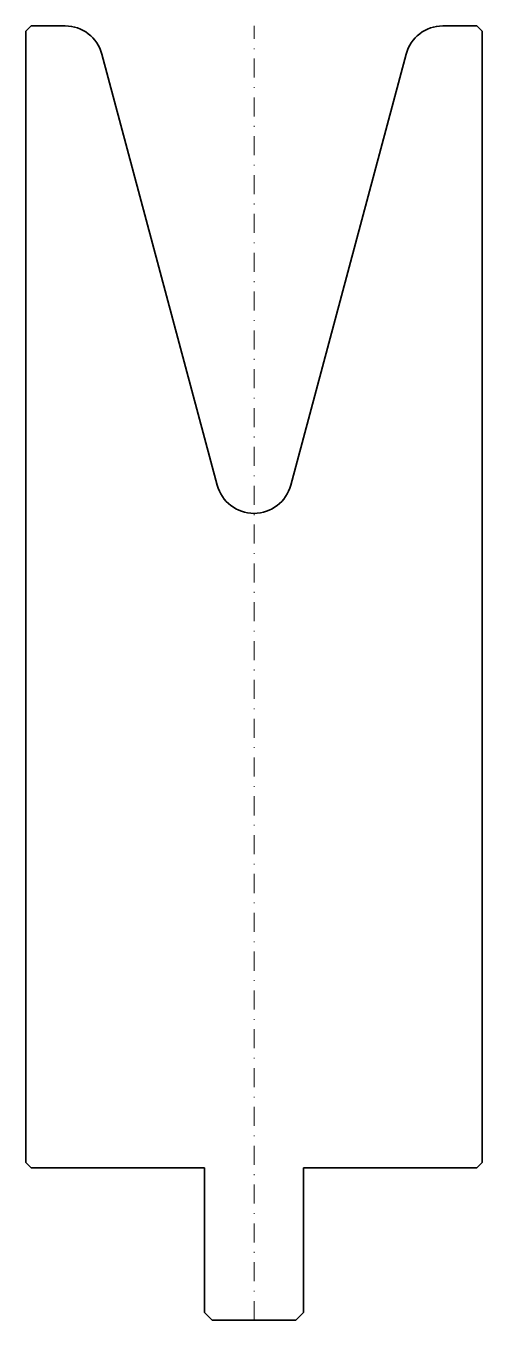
# Model space of a CAD drawing. Header units: millimetres. Extents: x -30 to 30, y -170 to 0.
import ezdxf

# ---------------------------------------------------------------- set-up
doc = ezdxf.new("R2010")
doc.units = ezdxf.units.MM
doc.header["$LTSCALE"] = 5
doc.linetypes.add('AUSGEZOGEN', pattern=[0])
doc.linetypes.add('DASHDOT', pattern=[1, 0.5, -0.25, 0, -0.25])
doc.layers.add('2', color=7, linetype='Continuous')

msp = doc.modelspace()

# ---------------------------------------------------------------- linework, layer by layer
at = {"layer": '2', "color": 7, "linetype": 'AUSGEZOGEN', "lineweight": 35}
for p, q in [((-29.3, 0), (-30, -0.7)), ((-24.83, 0), (-29.3, 0)), ((29.3, 0), (24.83, 0)), ((30, -0.7), (29.3, 0)), ((-30, -0.7), (-30, -149.3)), ((30, -149.3), (30, -0.7)), ((-4.83, -60.32), (-20, -3.71)), ((20, -3.71), (4.83, -60.32)), ((-30, -149.3), (-29.3, -150)), ((29.3, -150), (30, -149.3)), ((-29.3, -150), (-6.5, -150)), ((-6.5, -150), (-6.5, -169)), ((6.5, -169), (6.5, -150)), ((6.5, -150), (29.3, -150)), ((-6.5, -169), (-5.5, -170)), ((-5.5, -170), (5.5, -170)), ((5.5, -170), (6.5, -169))]:
    msp.add_line(p, q, dxfattribs=at)
at = {"layer": '2', "color": 7, "linetype": 'DASHDOT', "lineweight": 18}
msp.add_line((0, -170), (0, 0), dxfattribs=at)
at = {"layer": '2', "color": 7, "linetype": 'AUSGEZOGEN', "lineweight": 35}
for centre, start, end in [((-24.83, -5), 15, 90), ((24.83, -5), 90, 165), ((0, -59.03), 195, 345)]:
    msp.add_arc(centre, 5, start, end, dxfattribs=at)

doc.saveas('drawing.dxf')
